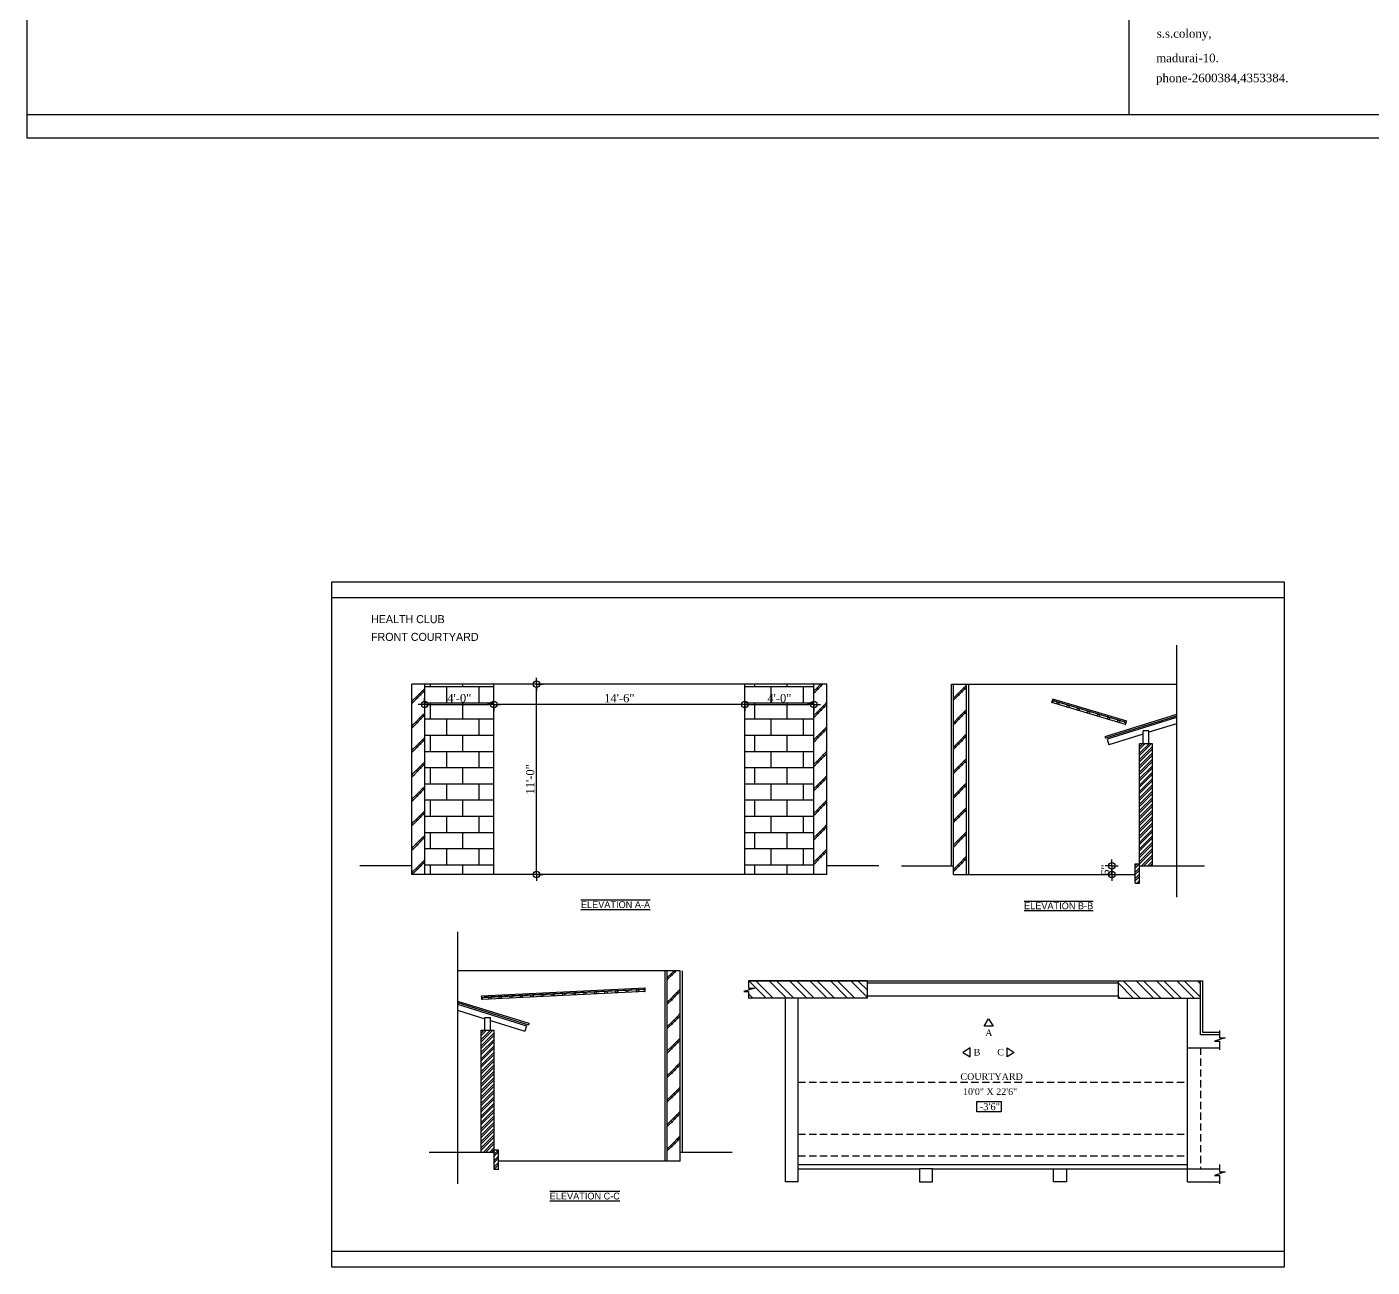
# Model space of a CAD drawing. Extents: x 13301 to 18078, y -1439 to 1911.
# Drawn here: x 13794 to 14727, y -1123 to -262 of the extents above; entities that cross this region are included whole.
import ezdxf

# ---------------------------------------------------------------- set-up
doc = ezdxf.new("R2010")
doc.units = 0
doc.header["$LTSCALE"] = 20
doc.header["$MEASUREMENT"] = 0
doc.header["$PDMODE"] = 34
doc.header["$PDSIZE"] = 5
doc.linetypes.add('DASHDOT', pattern=[1, 0.5, -0.25, 0, -0.25])
doc.linetypes.add('HIDDEN', pattern=[0.375, 0.25, -0.125])
doc.layers.get('0').update_dxf_attribs({"linetype": 'CONTINUOUS'})
doc.layers.get('Defpoints').update_dxf_attribs({"linetype": 'CONTINUOUS'})
for name, color, linetype in [('border', 230, 'CONTINUOUS'), ('BORTEXT', 2, 'CONTINUOUS'), ('DIMLINE', 254, 'CONTINUOUS'), ('Glass', 130, 'CONTINUOUS'), ('grille', 254, 'CONTINUOUS'), ('HATCH', 252, 'CONTINUOUS'), ('kalkaal', 7, 'CONTINUOUS'), ('Roof lilne', 31, 'CONTINUOUS'), ('Secline', 13, 'CONTINUOUS'), ('Stone', 8, 'CONTINUOUS'), ('text', 2, 'CONTINUOUS'), ('TILE', 22, 'CONTINUOUS'), ('wall', 13, 'CONTINUOUS'), ('WOOD', 7, 'CONTINUOUS')]:
    doc.layers.add(name, color=color, linetype=linetype)
doc.layers.add('correct', color=230, linetype='CONTINUOUS', plot=False)
doc.styles.add('style3', font='TIMES.TTF')
doc.styles.add('style4', font='boos1.ttf')
doc.styles.add('style5', font='TIMES.TTF')
doc.dimstyles.new('arch61', dxfattribs={"dimscale": 0, "dimtxt": 5.75, "dimasz": 2.25, "dimexe": 0.18, "dimexo": 0.0625, "dimgap": 1.5, "dimtad": 1, "dimzin": 3, "dimdsep": 46, "dimlunit": 4, "dimtxsty": 'style3', "dimblk": 'BLK', "dimcen": 0, "dimse1": 1, "dimse2": 1, "dimclrd": 256, "dimclrt": 3, "dimazin": 0, "dimtfac": 1, "dimtix": 1, "dimtmove": 2, "dimatfit": 3, "dimldrblk": 'NONE', "dimfxl": 0, "dimtolj": 1, "dimtzin": 0, "dimlwd": -1, "dimarcsym": 0})
pattern_1 = [(0, (1564.291, 1552.698), (0, 11.25), []), (90, (1564.291, 1552.698), (-22.5, 1e-15), [11.25, -11.25]), (90, (1575.541, 1552.698), (-22.5, 1e-15), [-11.25, 11.25])]
pattern_2 = [(315, (14232.699, 12927.032), (7.071068, 7.071068), []), (315, (14237.699, 12927.032), (7.071068, 7.071068), [])]
pattern_3 = [(45, (1564.291, 1552.698), (-8.485281, 8.485281), [3, 0]), (45, (1563.584, 1553.405), (-8.485281, 8.485281), [3, 0])]
pattern_4 = [(45, (970.628, 1353.938), (-2.2097087, 2.2097087), []), (45, (970.628, 1355.5004), (-2.2097087, 2.2097087), [])]
pattern_5 = [(45, (1564.2912, 1552.6976), (-2.2097087, 2.2097087), []), (45, (1564.2912, 1554.26), (-2.2097087, 2.2097087), [])]

# ---------------------------------------------------------------- blocks, each defined once
blk = doc.blocks.new('BLK')
for q in [(-2, 0), (0, 2), (0, -2), (2, 0)]:
    blk.add_line((0, 0), q)
blk.add_circle((0, 0), 1)
blk = doc.blocks.new('*D335')
at = {"layer": 'Defpoints', "color": 0}
for p in [(14340.28, -732.34), (14292.28, -816.31), (14340.28, -816.31)]:
    blk.add_point(p, dxfattribs=at)
at = {"layer": 'DIMLINE'}
blk.add_line((14294.53, -732.34), (14338.03, -732.34), dxfattribs=at)
at = {"layer": 'DIMLINE', "xscale": 2.25, "yscale": 2.25, "zscale": 2.25, "rotation": 180}
blk.add_blockref('BLK', (14292.28, -732.34), dxfattribs=at)
at = {"layer": 'DIMLINE', "xscale": 2.25, "yscale": 2.25, "zscale": 2.25}
blk.add_blockref('BLK', (14340.28, -732.34), dxfattribs=at)
at = {"layer": 'DIMLINE', "color": 3, "insert": (14316.28, -727.92), "char_height": 5.75, "attachment_point": 5, "style": 'style3'}
blk.add_mtext('\\A1;4\'-0"', dxfattribs=at)
blk = doc.blocks.new('_None')
blk = doc.blocks.new('*D336')
at = {"layer": 'Defpoints', "color": 0}
for p in [(14118.28, -732.34), (14118.28, -784.23), (14292.28, -784.23)]:
    blk.add_point(p, dxfattribs=at)
at = {"layer": 'DIMLINE'}
blk.add_line((14290.03, -732.34), (14120.53, -732.34), dxfattribs=at)
at = {"layer": 'DIMLINE', "xscale": 2.25, "yscale": 2.25, "zscale": 2.25, "rotation": 180}
blk.add_blockref('BLK', (14118.28, -732.34), dxfattribs=at)
at = {"layer": 'DIMLINE', "xscale": 2.25, "yscale": 2.25, "zscale": 2.25}
blk.add_blockref('BLK', (14292.28, -732.34), dxfattribs=at)
at = {"layer": 'DIMLINE', "color": 3, "insert": (14205.28, -727.92), "char_height": 5.75, "attachment_point": 5, "style": 'style3'}
blk.add_mtext('\\A1;14\'-6"', dxfattribs=at)
blk = doc.blocks.new('*D337')
at = {"layer": 'Defpoints', "color": 0}
for p in [(14070.28, -722.48), (14118.28, -722.48), (14118.28, -732.34)]:
    blk.add_point(p, dxfattribs=at)
at = {"layer": 'DIMLINE'}
blk.add_line((14072.53, -732.34), (14116.03, -732.34), dxfattribs=at)
at = {"layer": 'DIMLINE', "xscale": 2.25, "yscale": 2.25, "zscale": 2.25, "rotation": 180}
blk.add_blockref('BLK', (14070.28, -732.34), dxfattribs=at)
at = {"layer": 'DIMLINE', "xscale": 2.25, "yscale": 2.25, "zscale": 2.25}
blk.add_blockref('BLK', (14118.28, -732.34), dxfattribs=at)
at = {"layer": 'DIMLINE', "color": 3, "insert": (14094.28, -727.92), "char_height": 5.75, "attachment_point": 5, "style": 'style3'}
blk.add_mtext('\\A1;4\'-0"', dxfattribs=at)
blk = doc.blocks.new('*D338')
at = {"layer": 'Defpoints', "color": 0}
for p in [(14147.89, -718.23), (14158.15, -718.23), (14158.15, -850.23)]:
    blk.add_point(p, dxfattribs=at)
at = {"layer": 'DIMLINE'}
blk.add_line((14147.89, -847.98), (14147.89, -720.48), dxfattribs=at)
at = {"layer": 'DIMLINE', "xscale": 2.25, "yscale": 2.25, "zscale": 2.25}
for p, rotation in [((14147.89, -718.23), 90), ((14147.89, -850.23), 270)]:
    blk.add_blockref('BLK', p, dxfattribs=dict(at, rotation=rotation))
at = {"layer": 'DIMLINE', "color": 3, "insert": (14143.46, -784.23), "char_height": 5.75, "attachment_point": 5, "rotation": 90, "style": 'style3'}
blk.add_mtext('\\A1;11\'-0"', dxfattribs=at)
blk = doc.blocks.new('*D345')
at = {"layer": 'Defpoints', "color": 0}
for p in [(14570.14, -844.23), (14546.86, -850.23), (14558.61, -850.23)]:
    blk.add_point(p, dxfattribs=at)
at = {"layer": 'DIMLINE'}
for p, q in [((14546.86, -841.98), (14546.86, -839.73)), ((14546.86, -844.23), (14546.86, -850.23)), ((14546.86, -852.48), (14546.86, -854.73))]:
    blk.add_line(p, q, dxfattribs=at)
at = {"layer": 'DIMLINE', "xscale": 2.25, "yscale": 2.25, "zscale": 2.25}
for p, rotation in [((14546.86, -844.23), 270), ((14546.86, -850.23), 90)]:
    blk.add_blockref('BLK', p, dxfattribs=dict(at, rotation=rotation))
at = {"layer": 'DIMLINE', "color": 3, "insert": (14542.43, -847.23), "char_height": 5.75, "attachment_point": 5, "rotation": 90, "style": 'style3'}
blk.add_mtext('\\A1;6"', dxfattribs=at)

msp = doc.modelspace()

# ---------------------------------------------------------------- hatches: boundary and pattern name
at = {"layer": 'HATCH'}
h = msp.add_hatch(dxfattribs=at)
h.set_pattern_fill('BRICK HATCH', color=8, angle=45, style=0)
h.set_pattern_definition(pattern_3)
h.paths.add_polyline_path([(14070.281, -718.229), (14061.281, -718.229), (14061.281, -850.229), (14070.281, -850.229)])
h = msp.add_hatch(dxfattribs=at)
h.set_pattern_fill('BRICK HATCH', color=8, angle=45, style=0)
h.set_pattern_definition(pattern_3)
h.paths.add_polyline_path([(14349.281, -718.229), (14340.281, -718.229), (14340.281, -850.229), (14349.281, -850.229)])
h = msp.add_hatch(dxfattribs=at)
h.set_pattern_fill('BRICK HATCH', color=8, angle=45, style=0)
h.set_pattern_definition(pattern_3)
h.paths.add_polyline_path([(14446.108, -718.229), (14437.108, -718.229), (14437.108, -850.229), (14446.108, -850.229)])
h = msp.add_hatch(dxfattribs=at)
h.set_pattern_fill('BRICK HATCH', color=8, angle=45, style=0)
h.set_pattern_definition([(45, (970.628, 1353.938), (-8.485281, 8.485281), [3, 0]), (45, (969.921, 1354.645), (-8.485281, 8.485281), [3, 0])])
h.paths.add_polyline_path([(14247.5, -916.989), (14238.5, -916.989), (14238.5, -1048.989), (14247.5, -1048.989)])
at = {"layer": 'Stone', "lineweight": -2}
h = msp.add_hatch(dxfattribs=at)
h.set_pattern_fill('BRICK', color=8, scale=45, style=0)
h.set_pattern_definition(pattern_1)
h.paths.add_polyline_path([(14118.281, -718.229), (14070.281, -718.229), (14070.281, -850.229), (14118.281, -850.229)])
h = msp.add_hatch(dxfattribs=at)
h.set_pattern_fill('BRICK', color=8, scale=45, style=0)
h.set_pattern_definition(pattern_1)
h.paths.add_polyline_path([(14340.281, -718.229), (14292.281, -718.229), (14292.281, -850.229), (14340.281, -850.229)])
at = {"layer": 'Stone', "ltscale": 5}
h = msp.add_hatch(dxfattribs=at)
h.set_pattern_fill('STEEL', color=256, scale=25, style=0)
h.set_pattern_definition(pattern_5)
h.paths.add_polyline_path([(14575.108, -759.479), (14566.108, -759.479), (14566.108, -842.729), (14566.108, -844.229), (14575.108, -844.229)])
h = msp.add_hatch(dxfattribs=at)
h.set_pattern_fill('STEEL', color=256, scale=25, style=0)
h.set_pattern_definition(pattern_5)
h.paths.add_polyline_path([(14566.108, -842.729), (14563.108, -842.729), (14563.108, -856.229), (14566.108, -856.229)])
h = msp.add_hatch(dxfattribs=at)
h.set_pattern_fill('STEEL', color=256, scale=80, angle=-90, style=0)
h.set_pattern_definition(pattern_2)
h.paths.add_polyline_path([(14294.988, -931.459), (14294.988, -935.917), (14377.432, -935.917), (14377.432, -923.917), (14294.962, -923.917), (14294.962, -929.111), (14298.941, -929.111), (14291.653, -931.459)])
h = msp.add_hatch(dxfattribs=at)
h.set_pattern_fill('STEEL', color=256, scale=80, angle=-90, style=0)
h.set_pattern_definition(pattern_2)
h.paths.add_polyline_path([(14608.432, -935.917), (14608.432, -923.917), (14551.432, -923.917), (14551.432, -935.917)])
h = msp.add_hatch(dxfattribs=at)
h.set_pattern_fill('STEEL', color=256, scale=25, style=0)
h.set_pattern_definition(pattern_4)
h.paths.add_polyline_path([(14118.5, -958.239), (14109.5, -958.239), (14109.5, -1042.989), (14118.5, -1042.989), (14118.5, -1041.489)])
h = msp.add_hatch(dxfattribs=at)
h.set_pattern_fill('STEEL', color=256, scale=25, style=0)
h.set_pattern_definition(pattern_4)
h.paths.add_polyline_path([(14118.5, -1054.989), (14121.5, -1054.989), (14121.5, -1041.489), (14118.5, -1041.489)])

# ---------------------------------------------------------------- linework, layer by layer
for p, q in [((14591.654, -691.181), (14591.654, -866.05)), ((14092.954, -889.941), (14092.954, -1064.809)), ((14294.962, -923.917), (14609.932, -923.917)), ((14609.932, -959.917), (14609.932, -923.917)), ((14621.45, -959.917), (14609.932, -959.917)), ((14599.432, -1054.417), (14599.432, -970.417)), ((14329.432, -1051.417), (14599.432, -1051.417)), ((14329.432, -1054.417), (14413.432, -1054.417)), ((14422.432, -1054.417), (14506.432, -1054.417)), ((14515.432, -1054.417), (14599.432, -1054.417))]:
    msp.add_line(p, q)
at = {"linetype": 'HIDDEN'}
msp.add_line((14608.432, -970.417), (14608.432, -1054.417), dxfattribs=at)
for points in [[(14294.962, -923.917), (14294.962, -929.111), (14298.941, -929.111), (14291.653, -931.459), (14294.988, -931.459), (14294.988, -935.917)], [(14621.45, -958.417), (14621.45, -963.611), (14625.429, -963.611), (14618.142, -965.959), (14621.477, -965.959), (14621.477, -971.913)], [(14621.45, -1051.417), (14621.45, -1056.611), (14625.429, -1056.611), (14618.142, -1058.959), (14621.477, -1058.959), (14621.477, -1064.913)]]:
    msp.add_lwpolyline(points)
for points in [[(14413.432, -1063.417), (14422.432, -1063.417), (14422.432, -1054.417), (14413.432, -1054.417)], [(14515.432, -1063.417), (14506.432, -1063.417), (14506.432, -1054.417), (14515.432, -1054.417)]]:
    msp.add_lwpolyline(points, close=True)
at = {"layer": 'border', "color": 13}
msp.add_line((14558.57, 425.542), (14558.57, -323.255), dxfattribs=at)
at = {"layer": 'border'}
for p, q in [((14786.854, -323.255), (13794.405, -323.255)), ((14005.884, -658.073), (14666.295, -658.073)), ((14005.884, -1111.604), (14666.295, -1111.604))]:
    msp.add_line(p, q, dxfattribs=at)
at = {"layer": 'correct', "color": 3}
for points in [[(13794.405, -339.116), (14786.854, -339.116), (14786.854, 853.823), (13794.405, 853.823)], [(14005.884, -647.082), (14666.295, -647.082), (14666.295, -1122.595), (14005.884, -1122.595)]]:
    msp.add_lwpolyline(points, close=True, dxfattribs=at)
at = {"layer": 'Glass'}
for p, q in [((14505.702, -729.529), (14506.005, -728.576)), ((14556.893, -744.746), (14505.702, -729.529)), ((14557.196, -743.793), (14506.005, -728.576)), ((14556.893, -744.746), (14557.196, -743.793)), ((14109.809, -934.481), (14223.197, -928.818)), ((14109.859, -935.48), (14223.247, -929.817)), ((14223.247, -929.817), (14223.197, -928.818)), ((14109.859, -935.48), (14109.809, -934.481))]:
    msp.add_line(p, q, dxfattribs=at)
at = {"layer": 'Glass', "linetype": 'HIDDEN'}
for p, q in [((14329.432, -994.315), (14599.432, -994.315)), ((14329.432, -1045.505), (14599.432, -1045.505))]:
    msp.add_line(p, q, dxfattribs=at)
at = {"layer": 'grille', "color": 0}
for p, q in [((14505.702, -729.529), (14505.275, -730.967)), ((14556.465, -746.184), (14505.275, -730.967)), ((14555.455, -744.319), (14505.702, -729.529)), ((14223.322, -931.315), (14110.184, -936.965)), ((14221.749, -929.892), (14111.357, -935.405))]:
    msp.add_line(p, q, dxfattribs=at)
at = {"layer": 'grille', "color": 2}
for points in [[(14505.515, -731.038), (14505.275, -730.967), (14505.702, -729.529), (14507.14, -729.957), (14507.069, -730.196), (14505.871, -729.84)], [(14556.226, -746.113), (14556.465, -746.184), (14556.893, -744.746), (14555.455, -744.319), (14555.384, -744.558), (14556.582, -744.915)], [(14223.072, -931.327), (14223.322, -931.315), (14223.247, -929.817), (14221.749, -929.892), (14221.762, -930.141), (14223.01, -930.079)], [(14110.184, -936.965), (14109.934, -936.978), (14109.859, -935.48), (14111.357, -935.405), (14111.37, -935.655), (14110.121, -935.717)]]:
    msp.add_lwpolyline(points, close=True, dxfattribs=at)
at = {"layer": 'grille', "color": 9}
for centre in [(14509.431, -731.42), (14516.462, -733.51), (14523.493, -735.6), (14530.524, -737.69), (14537.555, -739.78), (14544.585, -741.87), (14551.616, -743.96), (14166.729, -933.39), (14174.055, -933.025), (14181.38, -932.659), (14188.706, -932.293), (14196.032, -931.927), (14203.358, -931.561), (14210.684, -931.195), (14218.01, -930.829), (14115.448, -935.952), (14122.774, -935.586), (14130.099, -935.22), (14137.425, -934.854), (14144.751, -934.488), (14152.077, -934.122), (14159.403, -933.756)]:
    msp.add_circle(centre, 0.75, dxfattribs=at)
at = {"layer": 'kalkaal'}
for p, q in [((14575.108, -759.479), (14566.108, -759.479)), ((14566.108, -842.729), (14566.108, -759.479)), ((14575.108, -844.229), (14575.108, -759.479)), ((14109.5, -1042.989), (14109.5, -958.239)), ((14109.5, -958.239), (14118.5, -958.239)), ((14118.5, -1041.489), (14118.5, -958.239))]:
    msp.add_line(p, q, dxfattribs=at)
at = {"layer": 'Roof lilne', "linetype": 'HIDDEN'}
msp.add_line((14329.432, -1030.417), (14599.432, -1030.417), dxfattribs=at)
at = {"layer": 'Secline', "linetype": 'DASHDOT', "ltscale": 5}
for points in [[(14461.395, -950.349), (14464.491, -955.349), (14458.299, -955.349)], [(14443.615, -973.648), (14448.615, -976.744), (14448.615, -970.552)], [(14479.174, -973.648), (14474.174, -976.744), (14474.174, -970.552)]]:
    msp.add_lwpolyline(points, close=True, dxfattribs=at)
at = {"layer": 'Stone', "color": 8, "lineweight": -2}
for p, q in [((14118.281, -850.229), (14118.281, -718.229)), ((14292.281, -850.229), (14292.281, -718.229))]:
    msp.add_line(p, q, dxfattribs=at)
at = {"layer": 'text'}
msp.add_lwpolyline([(14453.326, -1007.718), (14470.082, -1007.718), (14470.082, -1014.94), (14453.326, -1014.94)], close=True, dxfattribs=at)
at = {"layer": 'TILE'}
for p, q in [((14591.654, -739.248), (14542.108, -754.686)), ((14591.654, -740.311), (14542.404, -755.659)), ((14542.108, -754.686), (14542.404, -755.659)), ((14092.954, -938.007), (14142.5, -953.446)), ((14092.954, -939.071), (14142.204, -954.418)), ((14142.5, -953.446), (14142.204, -954.418))]:
    msp.add_line(p, q, dxfattribs=at)
at = {"layer": 'wall'}
for p, q in [((14061.281, -850.229), (14061.281, -718.229)), ((14349.281, -718.229), (14061.281, -718.229)), ((14070.281, -850.229), (14070.281, -718.229)), ((14340.281, -850.229), (14340.281, -718.229)), ((14349.281, -850.229), (14349.281, -718.229)), ((14435.608, -718.229), (14591.654, -718.229)), ((14437.108, -850.229), (14437.108, -718.229)), ((14446.108, -850.229), (14446.108, -718.229)), ((14061.281, -844.229), (14025.281, -844.229)), ((14385.281, -844.229), (14349.281, -844.229)), ((14401.108, -844.229), (14437.108, -844.229)), ((14563.108, -856.229), (14563.108, -842.729)), ((14563.108, -842.729), (14566.108, -842.729)), ((14566.108, -856.229), (14566.108, -842.729)), ((14566.108, -844.229), (14611.108, -844.229)), ((14349.281, -850.229), (14061.281, -850.229)), ((14437.108, -850.229), (14563.108, -850.229)), ((14563.108, -856.229), (14566.108, -856.229)), ((14247.5, -916.989), (14092.954, -916.989)), ((14238.5, -1048.989), (14238.5, -916.989)), ((14247.5, -1048.989), (14247.5, -916.989)), ((14377.432, -923.917), (14294.962, -923.917)), ((14377.432, -935.917), (14377.432, -923.917)), ((14377.432, -925.417), (14551.432, -925.417)), ((14551.432, -935.917), (14551.432, -923.917)), ((14551.432, -923.917), (14608.432, -923.917)), ((14608.432, -935.917), (14608.432, -923.917)), ((14377.432, -935.917), (14294.988, -935.917)), ((14320.432, -1063.417), (14320.432, -935.917)), ((14329.432, -1063.417), (14329.432, -935.917)), ((14377.432, -934.417), (14551.432, -934.417)), ((14551.432, -935.917), (14608.432, -935.917)), ((14599.432, -970.417), (14599.432, -935.917)), ((14608.432, -961.417), (14608.432, -935.917)), ((14621.45, -961.417), (14608.432, -961.417)), ((14599.432, -970.417), (14621.477, -970.417)), ((14118.5, -1042.989), (14073.5, -1042.989)), ((14121.5, -1041.489), (14118.5, -1041.489)), ((14118.5, -1054.989), (14118.5, -1041.489)), ((14121.5, -1054.989), (14121.5, -1041.489)), ((14283.5, -1042.989), (14247.5, -1042.989)), ((14247.5, -1048.989), (14121.5, -1048.989)), ((14121.5, -1054.989), (14118.5, -1054.989)), ((14329.432, -1063.417), (14320.432, -1063.417)), ((14599.432, -1063.417), (14599.432, -1054.417)), ((14599.432, -1054.417), (14621.45, -1054.417)), ((14599.432, -1063.417), (14621.477, -1063.417))]:
    msp.add_line(p, q, dxfattribs=at)
at = {"layer": 'wall', "color": 8}
for p, q in [((14435.608, -844.229), (14435.608, -718.229)), ((14447.608, -850.229), (14447.608, -718.229)), ((14237, -1048.989), (14237, -916.989)), ((14249, -1042.989), (14249, -916.989))]:
    msp.add_line(p, q, dxfattribs=at)
at = {"layer": 'WOOD'}
for p, q in [((14591.654, -741.379), (14543.656, -756.34)), ((14591.654, -745.634), (14572.608, -751.572)), ((14568.608, -752.819), (14544.841, -760.229)), ((14568.608, -759.479), (14568.608, -750.572)), ((14572.608, -750.572), (14568.608, -750.572)), ((14572.608, -759.479), (14572.608, -750.572)), ((14543.656, -756.34), (14544.841, -760.229)), ((14092.954, -940.139), (14140.952, -955.099)), ((14092.954, -944.394), (14112, -950.332)), ((14112, -958.239), (14112, -949.332)), ((14112, -949.332), (14116, -949.332)), ((14116, -958.239), (14116, -949.332)), ((14116, -951.579), (14139.767, -958.989)), ((14140.952, -955.099), (14139.767, -958.989))]:
    msp.add_line(p, q, dxfattribs=at)

# ---------------------------------------------------------------- texts
at = {"layer": 'BORTEXT', "color": 2}
for s, height, style, p in [('s.s.colony,', 5.9136, 'style5', (14578.025, -269.697)), ('madurai-10.', 5.9136, 'style5', (14577.643, -286.737)), ('phone-2600384,4353384.', 5.9136, 'style5', (14577.54, -300.575)), ('%%U%%OELEVATION A-A', 4.74536, 'style4', (14178.671, -873.505)), ('%%U%%OELEVATION B-B', 4.74536, 'style4', (14486.016, -874.329)), ('%%U%%OELEVATION C-C', 4.74536, 'style4', (14157.024, -1075.667))]:
    msp.add_text(s, height=height, dxfattribs=dict(at, style=style)).set_placement(p)
at = {"layer": 'BORTEXT', "style": 'style4'}
for s, p in [('HEALTH CLUB', (14033.044, -675.845)), ('FRONT COURTYARD', (14033.044, -688.146))]:
    msp.add_text(s, height=5.55096, dxfattribs=at).set_placement(p)
at = {"layer": 'text', "style": 'style5'}
for s, height, p in [('A', 4.609, (14459.113, -962.373)), ('B', 4.609, (14451.064, -975.808)), ('C', 4.609, (14467.446, -975.808)), ('COURTYARD', 4.6086, (14441.836, -992.743)), ('10\'0" X 22\'6"', 4.60864, (14443.655, -1003.134)), ('-3\'6"', 4.8415, (14455.258, -1013.718))]:
    msp.add_text(s, height=height, dxfattribs=at).set_placement(p)

# ---------------------------------------------------------------- dimensions: what is measured, and where the dimension line sits
at = {"layer": 'DIMLINE'}
for base, p1, p2, picture, middle in [((14147.889, -718.229), (14158.152, -850.229), (14158.152, -718.229), '*D338', (14143.464, -784.229)), ((14546.858, -850.229), (14570.144, -844.229), (14558.614, -850.229), '*D345', (14542.433, -847.229))]:
    dim = msp.add_linear_dim(base=base, p1=p1, p2=p2, angle=90, dimstyle='arch61', override={"dimscale": 1, "dimfxl": 0.25}, dxfattribs=at)
    dim.commit()
    dim.dimension.update_dxf_attribs({"geometry": picture, "text_midpoint": middle})
for base, p1, p2, picture, middle in [((14118.281, -732.343), (14070.281, -722.48), (14118.281, -722.48), '*D337', (14094.281, -727.918)), ((14118.281, -732.343), (14292.281, -784.229), (14118.281, -784.229), '*D336', (14205.281, -727.918)), ((14340.281, -732.343), (14292.281, -816.309), (14340.281, -816.309), '*D335', (14316.281, -727.918))]:
    dim = msp.add_linear_dim(base=base, p1=p1, p2=p2, dimstyle='arch61', override={"dimscale": 1, "dimfxl": 0.25}, dxfattribs=at)
    dim.commit()
    dim.dimension.update_dxf_attribs({"geometry": picture, "text_midpoint": middle})

doc.saveas('drawing.dxf')
